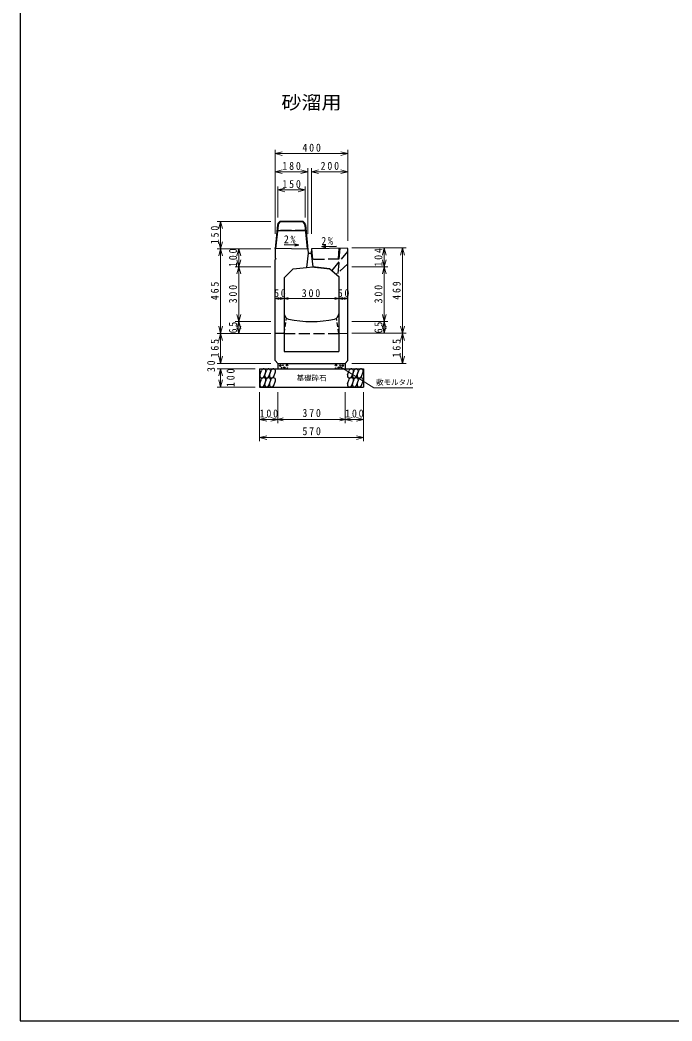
# Model space of a CAD drawing. Units: millimetres, scale not verified. Extents: x -8045 to 7955, y -5459 to 5541.
# Drawn here: x -8045 to -4462, y -5459 to 41 of the extents above; entities that cross this region are included whole.
import ezdxf
from ezdxf.enums import TextEntityAlignment as Align

# ---------------------------------------------------------------- set-up
doc = ezdxf.new("R2010")
doc.units = ezdxf.units.MM
doc.header["$LTSCALE"] = 20
doc.linetypes.add('DASHED1', pattern=[1.8, 1.2, -0.6])
doc.linetypes.add('DASHED3', pattern=[4, 3, -1])
doc.layers.add('1-0_地形_単点', color=2, linetype='Continuous')
doc.layers.add('1-2_管理用道路1号1案', color=4, linetype='Continuous', lineweight=18)
doc.styles.add('ＭＳ ゴシック', font='')
doc.styles.get('ＭＳ ゴシック').set_extended_font_data('MS Gothic')

msp = doc.modelspace()

# ---------------------------------------------------------------- linework, layer by layer
at = {"layer": '1-0_地形_単点'}
for p, q in [((-6629.83, -1083.25), (-6643.03, -1215.24)), ((-6627.11, -1086.25), (-6640.01, -1215.24)), ((-6496.13, -1065.24), (-6609.93, -1065.24)), ((-6498.84, -1068.24), (-6607.21, -1068.24)), ((-6478.94, -1086.25), (-6466.04, -1215.24)), ((-6476.23, -1083.25), (-6460.53, -1240.24)), ((-6633.03, -1115.24), (-6473.03, -1115.24)), ((-6643.37, -1215.24), (-6642.99, -1214.86)), ((-6643.03, -1215.24), (-6643.03, -1265.24)), ((-6640.01, -1215.24), (-6643.03, -1215.24)), ((-6642.31, -1211.65), (-6463.03, -1215.24)), ((-6463.03, -1215.24), (-6466.04, -1215.24)), ((-6463.03, -1215.24), (-6466.04, -1215.24)), ((-6463.03, -1215.24), (-6466.04, -1215.24)), ((-6463.03, -1215.24), (-6466.04, -1215.24)), ((-6463.03, -1215.24), (-6466.04, -1215.24)), ((-6460.53, -1240.24), (-6445.46, -1240.24)), ((-6442.98, -1215.43), (-6445.46, -1240.24)), ((-6445.46, -1240.24), (-6435.49, -1315.54)), ((-6248.03, -1211.44), (-6442.98, -1215.43)), ((-6243.03, -1216.34), (-6248.03, -1211.44)), ((-6243.03, -1830.24), (-6243.03, -1216.34)), ((-6638.03, -1270.24), (-6643.03, -1265.24)), ((-6638.03, -1270.24), (-6643.03, -1275.24)), ((-6643.03, -1830.24), (-6643.03, -1275.24)), ((-6543.03, -1325.24), (-6470.49, -1318.38)), ((-6470.49, -1318.38), (-6435.49, -1315.54)), ((-6443.03, -1315.24), (-6343.03, -1325.24)), ((-6342.94, -1325.24), (-6435.49, -1315.54)), ((-6543.03, -1325.24), (-6593.03, -1375.24)), ((-6343.03, -1325.24), (-6293.03, -1368.24)), ((-6293.03, -1368.24), (-6293.03, -1780.24)), ((-6593.03, -1375.24), (-6593.03, -1780.24)), ((-6592.23, -1680.24), (-6643.03, -1680.24)), ((-6293.03, -1680.24), (-6243.03, -1680.22)), ((-6593.03, -1780.24), (-6293.03, -1780.24)), ((-6628.03, -1845.24), (-6643.03, -1830.24)), ((-6628.03, -1845.24), (-6628.03, -1875.24)), ((-6628.03, -1845.24), (-6258.03, -1845.24)), ((-6243.03, -1830.24), (-6258.03, -1845.24)), ((-6258.03, -1845.24), (-6258.03, -1875.24)), ((-6728.03, -1875.24), (-6728.03, -1975.24)), ((-6726.86, -1908.8), (-6717.76, -1883.8)), ((-6703.37, -1917.35), (-6694.27, -1892.35)), ((-6700.26, -1908.8), (-6691.16, -1883.8)), ((-6676.76, -1917.35), (-6667.67, -1892.35)), ((-6673.65, -1908.8), (-6664.55, -1883.8)), ((-6650.16, -1917.35), (-6641.06, -1892.35)), ((-6245.16, -1908.8), (-6236.06, -1883.8)), ((-6221.67, -1917.35), (-6212.57, -1892.35)), ((-6218.56, -1908.8), (-6209.46, -1883.8)), ((-6195.06, -1917.35), (-6185.97, -1892.35)), ((-6191.95, -1908.8), (-6182.85, -1883.8)), ((-6168.46, -1917.35), (-6159.36, -1892.35)), ((-6728.03, -1975.24), (-6158.03, -1975.24)), ((-6726.86, -1957.89), (-6717.76, -1932.89)), ((-6703.37, -1966.44), (-6694.27, -1941.44)), ((-6700.26, -1957.89), (-6691.16, -1932.89)), ((-6676.76, -1966.44), (-6667.67, -1941.44)), ((-6673.65, -1957.89), (-6664.55, -1932.89)), ((-6650.16, -1966.44), (-6641.06, -1941.44)), ((-6245.16, -1957.89), (-6236.06, -1932.89)), ((-6221.67, -1966.44), (-6212.57, -1941.44)), ((-6218.56, -1957.89), (-6209.46, -1932.89)), ((-6195.06, -1966.44), (-6185.97, -1941.44)), ((-6191.95, -1957.89), (-6182.85, -1932.89)), ((-6168.46, -1966.44), (-6159.36, -1941.44))]:
    msp.add_line(p, q, dxfattribs=at)
at = {"layer": '1-0_地形_単点', "linetype": 'DASHED3'}
for p, q in [((-6473.03, -1115.24), (-6633.03, -1115.24)), ((-6442.98, -1215.43), (-6436.75, -1275.32)), ((-6329.08, -1334.28), (-6243.03, -1231.34)), ((-6288.02, -1212.26), (-6298.33, -1363.25)), ((-6293.01, -1212.36), (-6296.78, -1272.45)), ((-6292.12, -1272.35), (-6440.8, -1275.4)), ((-6243.03, -1298.34), (-6307.25, -1354.85)), ((-6592.23, -1680.24), (-6292.23, -1680.24))]:
    msp.add_line(p, q, dxfattribs=at)
at = {"layer": '1-0_地形_単点', "color": 4}
for p, q in [((-6513.03, -1195.98), (-6593.02, -1194.38)), ((-6513.03, -1195.98), (-6534.88, -1201.37)), ((-6513.03, -1195.98), (-6534.65, -1189.73)), ((-6385.52, -1202.85), (-6363.91, -1196.59)), ((-6385.52, -1202.85), (-6305.53, -1201.25)), ((-6385.52, -1202.85), (-6363.67, -1208.24))]:
    msp.add_line(p, q, dxfattribs=at)
at = {"layer": '1-0_地形_単点', "linetype": 'DASHED1'}
for p, q in [((-6593.03, -1680.24), (-6580.23, -1597.04)), ((-6293.03, -1680.24), (-6305.83, -1597.04))]:
    msp.add_line(p, q, dxfattribs=at)
at = {"layer": '1-0_地形_単点', "color": 7}
msp.add_lwpolyline([(-8044.66, -5458.66), (7955.34, -5458.66), (7955.34, 5541.34), (-8044.66, 5541.34)], close=True, dxfattribs=at)
at = {"layer": '1-0_地形_単点'}
for points in [[(-6460.53, -1240.24), (-6470.49, -1318.38), (-6435.49, -1315.54)], [(-6728.03, -1875.24), (-6158.03, -1875.24), (-6158.03, -1975.24)]]:
    msp.add_lwpolyline(points, dxfattribs=at)
for centre, radius in [((-6614.29, -1857.63), 3.94), ((-6607.26, -1869.57), 1.6), ((-6600.24, -1855.52), 1.6), ((-6592.51, -1868.87), 3.94), ((-6577.05, -1855.52), 3.94), ((-6309, -1855.52), 3.94), ((-6293.54, -1868.87), 3.94), ((-6285.82, -1855.52), 1.6), ((-6278.79, -1869.57), 1.6), ((-6271.76, -1857.63), 3.94), ((-6575.64, -1871.68), 1.6), ((-6310.41, -1871.68), 1.6)]:
    msp.add_circle(centre, radius, dxfattribs=at)
for centre, radius, start, end in [((-6609.93, -1085.24), 20, 90, 174.28941), ((-6607.21, -1088.24), 20, 90, 174.28941), ((-6498.84, -1088.24), 20, 5.71059, 90), ((-6496.13, -1085.24), 20, 5.71059, 90), ((-6563.03, -1572.46), 30, 180, 257.8468), ((-6323.03, -1572.46), 30, 282.1532, 0), ((-6443.03, -1015.24), 600, 257.8468, 282.1532), ((-6715.12, -1913.07), 12.5, 159.99998, 340), ((-6706.02, -1888.07), 12.5, 0, 160), ((-6706.02, -1937.17), 12.5, 0, 160), ((-6688.51, -1913.07), 12.5, 159.99998, 340), ((-6706.02, -1888.07), 12.5, 340, 0), ((-6679.41, -1888.07), 12.5, 0, 160), ((-6679.41, -1937.17), 12.5, 0, 160), ((-6661.91, -1913.07), 12.5, 159.99998, 340), ((-6679.41, -1888.07), 12.5, 340, 0), ((-6652.81, -1888.07), 12.5, 0, 160), ((-6652.81, -1937.17), 12.5, 0, 160), ((-6652.81, -1888.07), 12.5, 340, 0), ((-6233.42, -1913.07), 12.5, 159.99998, 340), ((-6224.32, -1888.07), 12.5, 0, 160), ((-6224.32, -1937.17), 12.5, 0, 160), ((-6206.81, -1913.07), 12.5, 159.99998, 340), ((-6224.32, -1888.07), 12.5, 340, 0), ((-6197.71, -1888.07), 12.5, 0, 160), ((-6197.71, -1937.17), 12.5, 0, 160), ((-6180.21, -1913.07), 12.5, 159.99998, 340), ((-6197.71, -1888.07), 12.5, 340, 0), ((-6171.11, -1888.07), 12.5, 0, 160), ((-6171.11, -1937.17), 12.5, 0, 160), ((-6171.11, -1888.07), 12.5, 340, 0), ((-6715.12, -1962.17), 12.5, 159.99998, 340), ((-6688.51, -1962.17), 12.5, 159.99998, 340), ((-6706.02, -1937.17), 12.5, 340, 0), ((-6661.91, -1962.17), 12.5, 159.99998, 340), ((-6679.41, -1937.17), 12.5, 340, 0), ((-6652.81, -1937.17), 12.5, 340, 0), ((-6233.42, -1962.17), 12.5, 159.99998, 340), ((-6206.81, -1962.17), 12.5, 159.99998, 340), ((-6224.32, -1937.17), 12.5, 340, 0), ((-6180.21, -1962.17), 12.5, 159.99998, 340), ((-6197.71, -1937.17), 12.5, 340, 0), ((-6171.11, -1937.17), 12.5, 340, 0)]:
    msp.add_arc(centre, radius, start, end, dxfattribs=at)
at = {"layer": '1-2_管理用道路1号1案'}
for p, q in [((-6643.03, -672.51), (-6643.03, -772.51)), ((-6643.03, -692.51), (-6604.39, -682.16)), ((-6643.03, -692.51), (-6243.03, -692.51)), ((-6643.03, -692.51), (-6604.39, -702.87)), ((-6243.03, -692.51), (-6281.66, -682.16)), ((-6243.03, -692.51), (-6281.66, -702.87)), ((-6243.03, -672.51), (-6243.03, -772.51)), ((-6643.03, -772.51), (-6643.03, -1132.91)), ((-6643.03, -792.51), (-6604.39, -782.16)), ((-6643.03, -792.51), (-6463.03, -792.51)), ((-6643.03, -792.51), (-6604.39, -802.87)), ((-6463.03, -792.51), (-6501.66, -782.16)), ((-6463.03, -792.51), (-6501.66, -802.87)), ((-6463.03, -772.51), (-6463.03, -1132.91)), ((-6443.03, -772.51), (-6443.03, -1132.91)), ((-6443.03, -792.51), (-6404.39, -782.16)), ((-6443.03, -792.51), (-6243.03, -792.51)), ((-6443.03, -792.51), (-6404.39, -802.87)), ((-6243.03, -792.51), (-6281.66, -782.16)), ((-6243.03, -792.51), (-6281.66, -802.87)), ((-6243.03, -772.51), (-6243.03, -1172.2)), ((-6628.03, -872.51), (-6628.03, -1042.96)), ((-6478.03, -872.51), (-6478.03, -1042.96)), ((-6628.03, -892.51), (-6589.39, -882.16)), ((-6628.03, -892.51), (-6478.03, -892.51)), ((-6628.03, -892.51), (-6589.39, -902.87)), ((-6478.03, -892.51), (-6516.66, -882.16)), ((-6478.03, -892.51), (-6516.66, -902.87)), ((-6962.23, -1065.24), (-6666.63, -1065.24)), ((-6942.23, -1065.24), (-6952.59, -1103.87)), ((-6942.23, -1215.24), (-6942.23, -1065.24)), ((-6942.23, -1065.24), (-6931.88, -1103.87)), ((-6942.23, -1215.24), (-6952.59, -1176.6)), ((-6942.23, -1215.24), (-6931.88, -1176.6)), ((-6962.23, -1215.24), (-6862.23, -1215.24)), ((-6942.23, -1215.24), (-6952.59, -1253.87)), ((-6942.23, -1680.24), (-6942.23, -1215.24)), ((-6942.23, -1215.24), (-6931.88, -1253.87)), ((-6862.23, -1215.24), (-6666.63, -1215.24)), ((-6842.23, -1215.24), (-6852.59, -1253.87)), ((-6842.23, -1315.54), (-6842.23, -1215.24)), ((-6842.23, -1215.24), (-6831.88, -1253.87)), ((-6023.03, -1211.34), (-6220.79, -1211.34)), ((-6043.03, -1211.34), (-6053.38, -1249.97)), ((-6043.03, -1315.54), (-6043.03, -1211.34)), ((-6043.03, -1211.34), (-6032.67, -1249.97)), ((-5923.03, -1211.34), (-6023.03, -1211.34)), ((-5943.03, -1211.34), (-5953.38, -1249.97)), ((-5943.03, -1680.22), (-5943.03, -1211.34)), ((-5943.03, -1211.34), (-5932.67, -1249.97)), ((-6862.23, -1315.54), (-6666.63, -1315.54)), ((-6842.23, -1315.54), (-6852.59, -1276.9)), ((-6842.23, -1315.54), (-6852.59, -1354.17)), ((-6842.23, -1315.54), (-6831.88, -1276.9)), ((-6842.23, -1615.24), (-6842.23, -1315.54)), ((-6842.23, -1315.54), (-6831.88, -1354.17)), ((-6023.03, -1315.54), (-6220.79, -1315.54)), ((-6043.03, -1315.54), (-6053.38, -1276.9)), ((-6043.03, -1315.54), (-6053.38, -1354.17)), ((-6043.03, -1315.54), (-6032.67, -1276.9)), ((-6043.03, -1615.22), (-6043.03, -1315.54)), ((-6043.03, -1315.54), (-6032.67, -1354.17)), ((-6643.03, -1488.49), (-6621.29, -1482.67)), ((-6593.03, -1488.49), (-6614.76, -1482.67)), ((-6593.03, -1488.49), (-6571.29, -1482.67)), ((-6293.03, -1488.49), (-6314.76, -1482.67)), ((-6293.03, -1488.49), (-6271.29, -1482.67)), ((-6243.03, -1488.49), (-6264.76, -1482.67)), ((-6643.03, -1488.49), (-6593.03, -1488.49)), ((-6643.03, -1488.49), (-6621.29, -1494.32)), ((-6593.03, -1488.49), (-6614.76, -1494.32)), ((-6593.03, -1488.49), (-6571.29, -1494.32)), ((-6293.03, -1488.49), (-6243.03, -1488.49)), ((-6293.03, -1488.49), (-6271.29, -1494.32)), ((-6243.03, -1488.49), (-6264.76, -1494.32)), ((-6842.23, -1615.24), (-6852.59, -1576.6)), ((-6842.23, -1615.24), (-6831.88, -1576.6)), ((-6043.03, -1615.22), (-6053.38, -1576.59)), ((-6043.03, -1615.22), (-6032.67, -1576.59)), ((-6942.23, -1680.24), (-6952.59, -1641.6)), ((-6942.23, -1680.24), (-6931.88, -1641.6)), ((-6862.23, -1615.24), (-6666.63, -1615.24)), ((-6842.23, -1615.24), (-6852.59, -1653.87)), ((-6842.23, -1680.24), (-6852.59, -1641.6)), ((-6842.23, -1680.24), (-6842.23, -1615.24)), ((-6842.23, -1615.24), (-6831.88, -1653.87)), ((-6842.23, -1680.24), (-6831.88, -1641.6)), ((-6023.03, -1615.22), (-6220.79, -1615.22)), ((-6043.03, -1615.22), (-6053.38, -1653.86)), ((-6043.03, -1680.22), (-6053.38, -1641.59)), ((-6043.03, -1680.22), (-6043.03, -1615.22)), ((-6043.03, -1615.22), (-6032.67, -1653.86)), ((-6043.03, -1680.22), (-6032.67, -1641.59)), ((-5943.03, -1680.22), (-5953.38, -1641.59)), ((-5943.03, -1680.22), (-5932.67, -1641.59)), ((-6962.23, -1680.24), (-6862.23, -1680.24)), ((-6962.23, -1680.24), (-6752.44, -1680.24)), ((-6942.23, -1680.24), (-6952.59, -1718.87)), ((-6942.23, -1845.24), (-6942.23, -1680.24)), ((-6942.23, -1680.24), (-6931.88, -1718.87)), ((-6862.23, -1680.24), (-6666.63, -1680.24)), ((-6023.03, -1680.22), (-6220.79, -1680.22)), ((-5923.03, -1680.22), (-6023.03, -1680.22)), ((-5943.03, -1680.24), (-5953.38, -1718.87)), ((-5943.03, -1845.24), (-5943.03, -1680.24)), ((-5943.03, -1680.24), (-5932.67, -1718.87)), ((-6942.23, -1845.24), (-6952.59, -1806.6)), ((-6942.23, -1845.24), (-6931.88, -1806.6)), ((-5943.03, -1845.24), (-5953.38, -1806.6)), ((-5943.03, -1845.24), (-5932.67, -1806.6)), ((-6962.23, -1845.24), (-6666.63, -1845.24)), ((-6101.23, -1979.47), (-6287.33, -1862.96)), ((-5923.03, -1845.24), (-6220.79, -1845.24)), ((-6962.23, -1875.24), (-6752.44, -1875.24)), ((-6962.23, -1875.24), (-6752.44, -1875.24)), ((-6942.23, -1875.24), (-6952.59, -1913.87)), ((-6942.23, -1975.24), (-6942.23, -1875.24)), ((-6942.23, -1875.24), (-6931.88, -1913.87)), ((-6962.23, -1975.24), (-6752.44, -1975.24)), ((-6942.23, -1975.24), (-6952.59, -1936.6)), ((-6942.23, -1975.24), (-6931.88, -1936.6)), ((-6101.23, -1979.47), (-5886.17, -1979.47)), ((-6728.03, -2173.14), (-6728.03, -2004.05)), ((-6728.03, -2004.05), (-6728.03, -2273.14)), ((-6728.03, -2173.14), (-6728.03, -2004.05)), ((-6728.03, -2004.05), (-6728.03, -2273.14)), ((-6628.03, -2173.14), (-6628.03, -2004.05)), ((-6628.03, -2173.14), (-6628.03, -2004.05)), ((-6258.03, -2173.14), (-6258.03, -2004.05)), ((-6258.03, -2173.14), (-6258.03, -2004.05)), ((-6158.03, -2173.14), (-6158.03, -2004.05)), ((-6158.03, -2004.05), (-6158.03, -2273.14)), ((-6158.03, -2173.14), (-6158.03, -2004.05)), ((-6158.03, -2004.05), (-6158.03, -2273.14)), ((-6728.03, -2153.14), (-6689.39, -2142.79)), ((-6728.03, -2153.14), (-6689.39, -2142.79)), ((-6628.03, -2153.14), (-6666.66, -2142.79)), ((-6628.03, -2153.14), (-6666.66, -2142.79)), ((-6258.03, -2153.14), (-6219.39, -2142.79)), ((-6258.03, -2153.14), (-6219.39, -2142.79)), ((-6158.03, -2153.14), (-6196.66, -2142.79)), ((-6158.03, -2153.14), (-6196.66, -2142.79)), ((-6728.03, -2153.14), (-6628.03, -2153.14)), ((-6728.03, -2153.14), (-6689.39, -2163.5)), ((-6728.03, -2153.14), (-6628.03, -2153.14)), ((-6728.03, -2153.14), (-6689.39, -2163.5)), ((-6628.03, -2153.14), (-6666.66, -2163.5)), ((-6628.03, -2153.14), (-6666.66, -2163.5)), ((-6628.03, -2153.14), (-6599.05, -2145.38)), ((-6628.03, -2153.14), (-6599.05, -2145.38)), ((-6628.03, -2153.14), (-6258.03, -2153.14)), ((-6628.03, -2153.14), (-6599.05, -2160.91)), ((-6628.03, -2153.14), (-6258.03, -2153.14)), ((-6628.03, -2153.14), (-6599.05, -2160.91)), ((-6258.03, -2153.14), (-6287, -2145.38)), ((-6258.03, -2153.14), (-6287, -2145.38)), ((-6258.03, -2153.14), (-6287, -2160.91)), ((-6258.03, -2153.14), (-6287, -2160.91)), ((-6258.03, -2153.14), (-6158.03, -2153.14)), ((-6258.03, -2153.14), (-6219.39, -2163.5)), ((-6258.03, -2153.14), (-6158.03, -2153.14)), ((-6258.03, -2153.14), (-6219.39, -2163.5)), ((-6158.03, -2153.14), (-6196.66, -2163.5)), ((-6158.03, -2153.14), (-6196.66, -2163.5)), ((-6728.03, -2253.14), (-6689.39, -2242.79)), ((-6728.03, -2253.14), (-6689.39, -2242.79)), ((-6728.03, -2253.14), (-6689.39, -2263.5)), ((-6158.03, -2253.14), (-6728.03, -2253.14)), ((-6728.03, -2253.14), (-6689.39, -2263.5)), ((-6158.03, -2253.14), (-6728.03, -2253.14)), ((-6158.03, -2253.14), (-6196.66, -2242.79)), ((-6158.03, -2253.14), (-6196.66, -2242.79)), ((-6158.03, -2253.14), (-6196.66, -2263.5)), ((-6158.03, -2253.14), (-6196.66, -2263.5))]:
    msp.add_line(p, q, dxfattribs=at)
msp.add_lwpolyline([(-6593.03, -1488.49), (-6293.03, -1488.49), (-6314.76, -1494.32)], dxfattribs=at)

# ---------------------------------------------------------------- texts
at = {"layer": '1-0_地形_単点', "color": 4, "style": 'ＭＳ ゴシック'}
msp.add_text('基礎砕石', height=29.33, dxfattribs=at).set_placement((-6524.93, -1949.22), align=Align.BOTTOM_LEFT)
at = {"layer": '1-0_地形_単点', "color": 7, "char_height": 43.99, "attachment_point": 7, "style": 'ＭＳ ゴシック'}
for insert, rotation in [((-6595.18, -1185.95), 358.854), ((-6388.51, -1195.34), 1.146)]:
    msp.add_mtext('\\T1.36;\\W0.9;2%', dxfattribs=dict(at, insert=insert, rotation=rotation))
at = {"layer": '1-2_管理用道路1号1案', "color": 3, "style": 'ＭＳ ゴシック', "width": 1.1}
msp.add_text('砂溜用', height=73.31, dxfattribs=at).set_placement((-6608.35, -470.33), align=Align.BOTTOM_LEFT)
at = {"layer": '1-2_管理用道路1号1案', "style": 'ＭＳ ゴシック'}
msp.add_text('敷モルタル', height=29.33, dxfattribs=at).set_placement((-6088.36, -1972.81), align=Align.BOTTOM_LEFT)
at = {"layer": '1-2_管理用道路1号1案', "color": 7, "char_height": 43.99, "attachment_point": 7, "style": 'ＭＳ ゴシック'}
for s, insert in [('\\T1.38;\\W0.9;400', (-6493.03, -682.51)), ('\\T1.38;\\W0.9;180', (-6603.03, -782.51)), ('\\T1.38;\\W0.9;200', (-6393.03, -782.51)), ('\\T1.38;\\W0.9;150', (-6603.03, -882.51)), ('\\T1.36;\\W0.9;50', (-6648.43, -1481.89)), ('\\T1.38;\\W0.9;300', (-6496.46, -1481.89)), ('\\T1.36;\\W0.9;50', (-6298.43, -1481.89)), ('\\T1.38;\\W0.9;100', (-6728.03, -2143.14)), ('\\T1.38;\\W0.9;100', (-6728.03, -2143.14)), ('\\T1.38;\\W0.9;370', (-6493.03, -2140.5)), ('\\T1.38;\\W0.9;370', (-6493.03, -2140.5)), ('\\T1.38;\\W0.9;100', (-6258.03, -2143.14)), ('\\T1.38;\\W0.9;100', (-6258.03, -2143.14)), ('\\T1.38;\\W0.9;570', (-6493.03, -2240.5)), ('\\T1.38;\\W0.9;570', (-6493.03, -2240.5))]:
    msp.add_mtext(s, dxfattribs=dict(at, insert=insert))
at = {"layer": '1-2_管理用道路1号1案', "color": 7, "char_height": 43.99, "attachment_point": 7, "rotation": 90, "style": 'ＭＳ ゴシック'}
for s, insert in [('\\T1.38;\\W0.9;150', (-6952.23, -1190.24)), ('\\T1.38;\\W0.9;100', (-6852.23, -1315.39)), ('\\T1.38;\\W0.9;104', (-6053.03, -1313.44)), ('\\T1.38;\\W0.9;465', (-6952.23, -1497.74)), ('\\T1.38;\\W0.9;300', (-6852.23, -1515.39)), ('\\T1.38;\\W0.9;300', (-6053.03, -1515.38)), ('\\T1.38;\\W0.9;469', (-5953.03, -1495.78)), ('\\T1.36;\\W0.9;65', (-6852.23, -1680.24)), ('\\T1.36;\\W0.9;65', (-6053.03, -1680.22)), ('\\T1.38;\\W0.9;165', (-6952.23, -1812.74)), ('\\T1.38;\\W0.9;165', (-5953.03, -1812.74)), ('\\T1.36;\\W0.9;30', (-6972.23, -1892.74)), ('\\T1.38;\\W0.9;100', (-6865.15, -1975.24))]:
    msp.add_mtext(s, dxfattribs=dict(at, insert=insert))

doc.saveas('drawing.dxf')
